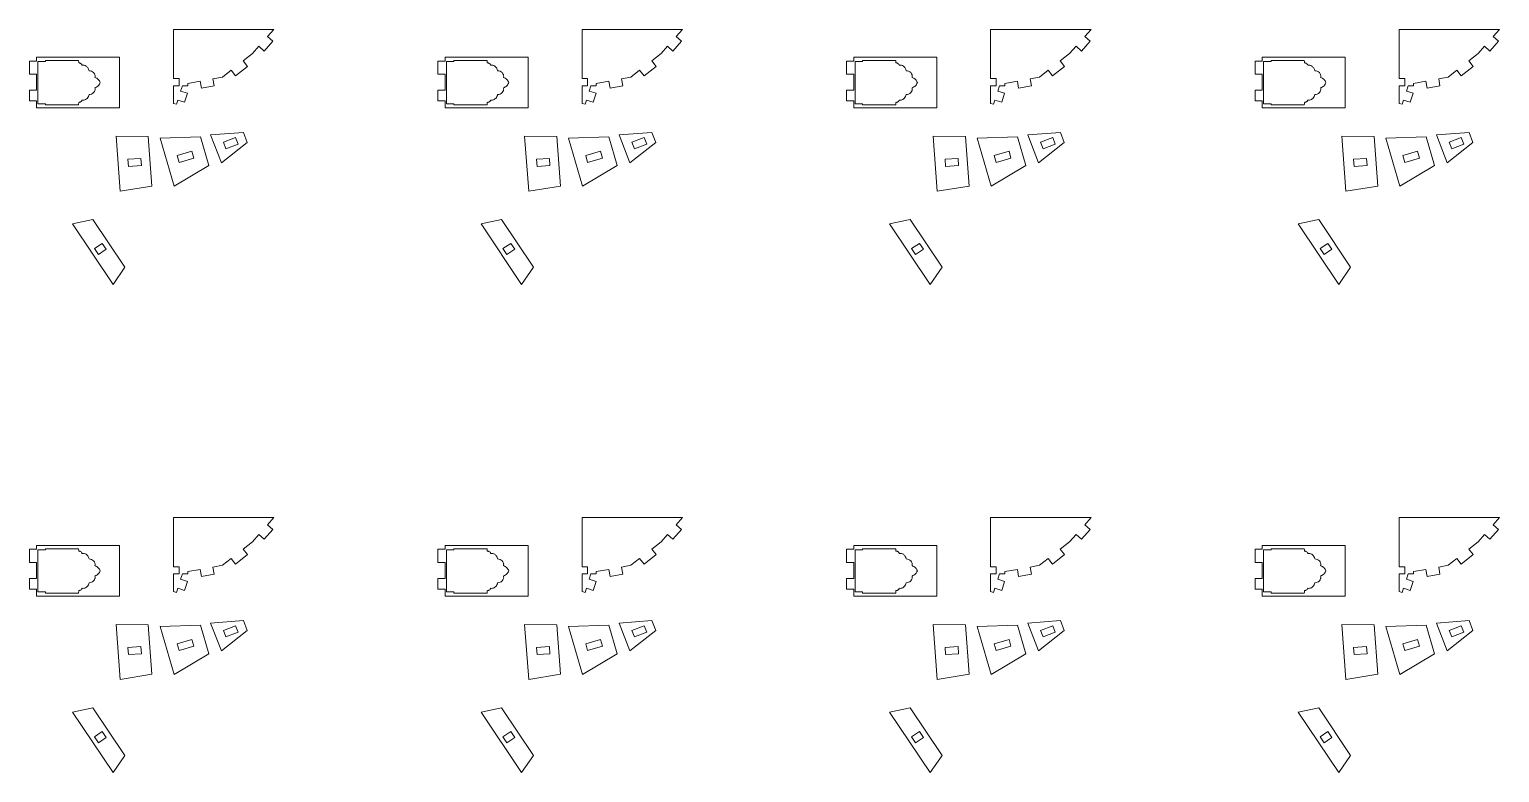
# Model space of a CAD drawing. Header units: millimetres. Extents: x -566 to 8079, y -1523 to 3979.
# Drawn here: x 3785 to 4405, y 2756 to 3069 of the extents above; entities that cross this region are included whole.
import ezdxf
from ezdxf.lldxf.tags import DXFTag

# ---------------------------------------------------------------- set-up
doc = ezdxf.new("R2010")
doc.units = ezdxf.units.MM
tags = doc.linetypes.add('CENTER', pattern=[10.16, 6.35, -1.27, 1.27, -1.27]).pattern_tags.tags
tags[10:11] = [DXFTag(74, 4), DXFTag(75, 0), DXFTag(340, '0'), DXFTag(46, 1.0), DXFTag(50, 0.0), DXFTag(44, 0.0), DXFTag(45, 0.0)]
tags[8:9] = [DXFTag(74, 4), DXFTag(75, 0), DXFTag(340, '0'), DXFTag(46, 1.0), DXFTag(50, 0.0), DXFTag(44, 0.0), DXFTag(45, 0.0)]
tags[6:7] = [DXFTag(74, 4), DXFTag(75, 0), DXFTag(340, '0'), DXFTag(46, 1.0), DXFTag(50, 0.0), DXFTag(44, 0.0), DXFTag(45, 0.0)]
tags[4:5] = [DXFTag(74, 4), DXFTag(75, 0), DXFTag(340, '0'), DXFTag(46, 1.0), DXFTag(50, 0.0), DXFTag(44, 0.0), DXFTag(45, 0.0)]

# ---------------------------------------------------------------- blocks, each defined once
blk = doc.blocks.new('DWG6')
at = {"color": 7, "linetype": 'Continuous', "lineweight": 15}
for p, q in [((1120.44, -0.97), (1120.44, 19.76)), ((1120.44, 19.76), (1162.78, 19.76)), ((1162.78, 19.76), (1160.12, 16.77)), ((1292.75, -0.97), (1292.75, 19.76)), ((1292.75, 19.76), (1335.09, 19.76)), ((1335.09, 19.76), (1332.42, 16.77)), ((1465.06, -0.97), (1465.06, 19.76)), ((1465.06, 19.76), (1507.39, 19.76)), ((1507.39, 19.76), (1504.73, 16.77)), ((1637.36, -0.97), (1637.36, 19.76)), ((1637.36, 19.76), (1679.7, 19.76)), ((1679.7, 19.76), (1677.03, 16.77)), ((1156.46, 12.67), (1153.77, 9.64)), ((1158.7, 10.67), (1156.46, 12.67)), ((1162.36, 14.77), (1158.7, 10.67)), ((1160.12, 16.77), (1162.36, 14.77)), ((1328.77, 12.67), (1326.07, 9.64)), ((1331.01, 10.67), (1328.77, 12.67)), ((1334.66, 14.77), (1331.01, 10.67)), ((1332.42, 16.77), (1334.66, 14.77)), ((1501.07, 12.67), (1498.38, 9.64)), ((1503.31, 10.67), (1501.07, 12.67)), ((1506.97, 14.77), (1503.31, 10.67)), ((1504.73, 16.77), (1506.97, 14.77)), ((1673.38, 12.67), (1670.69, 9.64)), ((1675.62, 10.67), (1673.38, 12.67)), ((1679.27, 14.77), (1675.62, 10.67)), ((1677.03, 16.77), (1679.27, 14.77)), ((1059.68, 0.88), (1059.68, 6.46)), ((1059.68, 6.46), (1062.68, 6.46)), ((1097.68, 8.09), (1062.68, 8.09)), ((1062.68, 8.09), (1062.68, 6.46)), ((1066.42, 6.21), (1063.27, 6.21)), ((1063.27, 6.21), (1063.27, -11.52)), ((1080.41, 6.68), (1066.42, 6.68)), ((1066.42, 6.68), (1066.42, 6.21)), ((1097.68, -13.32), (1097.68, 8.09)), ((1153.77, 9.64), (1149.81, 6.54)), ((1149.81, 6.54), (1151.66, 4.18)), ((1231.99, 0.88), (1231.99, 6.46)), ((1231.99, 6.46), (1234.99, 6.46)), ((1269.99, 8.09), (1234.99, 8.09)), ((1234.99, 8.09), (1234.99, 6.46)), ((1238.73, 6.21), (1235.58, 6.21)), ((1235.58, 6.21), (1235.58, -11.52)), ((1252.72, 6.68), (1238.73, 6.68)), ((1238.73, 6.68), (1238.73, 6.21)), ((1269.99, -13.32), (1269.99, 8.09)), ((1326.07, 9.64), (1322.12, 6.54)), ((1322.12, 6.54), (1323.97, 4.18)), ((1404.29, 0.88), (1404.29, 6.46)), ((1404.29, 6.46), (1407.29, 6.46)), ((1442.3, 8.09), (1407.29, 8.09)), ((1407.29, 8.09), (1407.29, 6.46)), ((1411.04, 6.21), (1407.88, 6.21)), ((1407.88, 6.21), (1407.88, -11.52)), ((1425.03, 6.68), (1411.04, 6.68)), ((1411.04, 6.68), (1411.04, 6.21)), ((1442.3, -13.32), (1442.3, 8.09)), ((1498.38, 9.64), (1494.42, 6.54)), ((1494.42, 6.54), (1496.27, 4.18)), ((1576.6, 0.88), (1576.6, 6.46)), ((1576.6, 6.46), (1579.6, 6.46)), ((1614.6, 8.09), (1579.6, 8.09)), ((1579.6, 8.09), (1579.6, 6.46)), ((1583.34, 6.21), (1580.19, 6.21)), ((1580.19, 6.21), (1580.19, -11.52)), ((1597.33, 6.68), (1583.34, 6.68)), ((1583.34, 6.68), (1583.34, 6.21)), ((1614.6, -13.32), (1614.6, 8.09)), ((1670.69, 9.64), (1666.73, 6.54)), ((1666.73, 6.54), (1668.58, 4.18)), ((1059.68, 0.88), (1062.68, 0.88)), ((1062.68, 0.88), (1062.68, -5.88)), ((1144.71, 2.54), (1141.06, -0.32)), ((1146.56, 0.18), (1144.71, 2.54)), ((1151.66, 4.18), (1146.56, 0.18)), ((1231.99, 0.88), (1234.99, 0.88)), ((1234.99, 0.88), (1234.99, -5.88)), ((1317.02, 2.54), (1313.36, -0.32)), ((1318.87, 0.18), (1317.02, 2.54)), ((1323.97, 4.18), (1318.87, 0.18)), ((1404.29, 0.88), (1407.29, 0.88)), ((1407.29, 0.88), (1407.29, -5.88)), ((1489.33, 2.54), (1485.67, -0.32)), ((1491.18, 0.18), (1489.33, 2.54)), ((1496.27, 4.18), (1491.18, 0.18)), ((1576.6, 0.88), (1579.6, 0.88)), ((1579.6, 0.88), (1579.6, -5.88)), ((1661.63, 2.54), (1657.98, -0.32)), ((1663.48, 0.18), (1661.63, 2.54)), ((1668.58, 4.18), (1663.48, 0.18)), ((1059.68, -10.39), (1059.68, -5.88)), ((1059.68, -5.88), (1062.68, -5.88)), ((1122.77, -0.97), (1120.44, -0.97)), ((1120.44, -11.4), (1120.44, -3.97)), ((1120.44, -3.97), (1122.77, -3.97)), ((1122.77, -3.97), (1122.77, -0.97)), ((1124.17, -3.97), (1123.46, -6.22)), ((1126.43, -3.97), (1124.17, -3.97)), ((1131.71, -2.03), (1126.43, -2.98)), ((1126.43, -2.98), (1126.43, -3.97)), ((1132.24, -4.98), (1131.71, -2.03)), ((1137.63, -4), (1132.24, -4.98)), ((1141.06, -0.32), (1137.1, -1.05)), ((1137.1, -1.05), (1137.63, -4)), ((1231.99, -10.39), (1231.99, -5.88)), ((1231.99, -5.88), (1234.99, -5.88)), ((1295.08, -0.97), (1292.75, -0.97)), ((1292.75, -11.4), (1292.75, -3.97)), ((1292.75, -3.97), (1295.08, -3.97)), ((1295.08, -3.97), (1295.08, -0.97)), ((1296.47, -3.97), (1295.77, -6.22)), ((1298.74, -3.97), (1296.47, -3.97)), ((1304.01, -2.03), (1298.74, -2.98)), ((1298.74, -2.98), (1298.74, -3.97)), ((1304.55, -4.98), (1304.01, -2.03)), ((1309.94, -4), (1304.55, -4.98)), ((1313.36, -0.32), (1309.4, -1.05)), ((1309.4, -1.05), (1309.94, -4)), ((1404.29, -10.39), (1404.29, -5.88)), ((1404.29, -5.88), (1407.29, -5.88)), ((1467.38, -0.97), (1465.06, -0.97)), ((1465.06, -11.4), (1465.06, -3.97)), ((1465.06, -3.97), (1467.38, -3.97)), ((1467.38, -3.97), (1467.38, -0.97)), ((1468.78, -3.97), (1468.07, -6.22)), ((1471.05, -3.97), (1468.78, -3.97)), ((1476.32, -2.03), (1471.05, -2.98)), ((1471.05, -2.98), (1471.05, -3.97)), ((1476.86, -4.98), (1476.32, -2.03)), ((1482.25, -4), (1476.86, -4.98)), ((1485.67, -0.32), (1481.71, -1.05)), ((1481.71, -1.05), (1482.25, -4)), ((1576.6, -10.39), (1576.6, -5.88)), ((1576.6, -5.88), (1579.6, -5.88)), ((1639.69, -0.97), (1637.36, -0.97)), ((1637.36, -11.4), (1637.36, -3.97)), ((1637.36, -3.97), (1639.69, -3.97)), ((1639.69, -3.97), (1639.69, -0.97)), ((1641.09, -3.97), (1640.38, -6.22)), ((1643.35, -3.97), (1641.09, -3.97)), ((1648.62, -2.03), (1643.35, -2.98)), ((1643.35, -2.98), (1643.35, -3.97)), ((1649.16, -4.98), (1648.62, -2.03)), ((1654.55, -4), (1649.16, -4.98)), ((1657.98, -0.32), (1654.02, -1.05)), ((1654.02, -1.05), (1654.55, -4)), ((1059.68, -10.39), (1062.68, -10.39)), ((1062.68, -10.39), (1062.68, -13.32)), ((1063.27, -11.52), (1066.42, -11.52)), ((1066.42, -11.52), (1066.42, -11.98)), ((1066.42, -11.98), (1080.41, -11.98)), ((1121.71, -11.8), (1120.44, -11.4)), ((1122.27, -10.02), (1121.71, -11.8)), ((1125.13, -10.91), (1122.27, -10.02)), ((1126.32, -7.12), (1123.46, -6.22)), ((1126.32, -7.12), (1125.13, -10.91)), ((1231.99, -10.39), (1234.99, -10.39)), ((1234.99, -10.39), (1234.99, -13.32)), ((1235.58, -11.52), (1238.73, -11.52)), ((1238.73, -11.52), (1238.73, -11.98)), ((1238.73, -11.98), (1252.72, -11.98)), ((1294.02, -11.8), (1292.75, -11.4)), ((1294.58, -10.02), (1294.02, -11.8)), ((1297.44, -10.91), (1294.58, -10.02)), ((1298.63, -7.12), (1295.77, -6.22)), ((1298.63, -7.12), (1297.44, -10.91)), ((1404.29, -10.39), (1407.29, -10.39)), ((1407.29, -10.39), (1407.29, -13.32)), ((1407.88, -11.52), (1411.04, -11.52)), ((1411.04, -11.52), (1411.04, -11.98)), ((1411.04, -11.98), (1425.03, -11.98)), ((1466.33, -11.8), (1465.06, -11.4)), ((1466.88, -10.02), (1466.33, -11.8)), ((1469.75, -10.91), (1466.88, -10.02)), ((1470.94, -7.12), (1468.07, -6.22)), ((1470.94, -7.12), (1469.75, -10.91)), ((1576.6, -10.39), (1579.6, -10.39)), ((1579.6, -10.39), (1579.6, -13.32)), ((1580.19, -11.52), (1583.34, -11.52)), ((1583.34, -11.52), (1583.34, -11.98)), ((1583.34, -11.98), (1597.33, -11.98)), ((1638.63, -11.8), (1637.36, -11.4)), ((1639.19, -10.02), (1638.63, -11.8)), ((1642.05, -10.91), (1639.19, -10.02)), ((1643.24, -7.12), (1640.38, -6.22)), ((1643.24, -7.12), (1642.05, -10.91)), ((1062.68, -13.32), (1097.68, -13.32)), ((1234.99, -13.32), (1269.99, -13.32)), ((1407.29, -13.32), (1442.3, -13.32)), ((1579.6, -13.32), (1614.6, -13.32)), ((1136.11, -24.66), (1149.9, -23.63)), ((1140.62, -36.39), (1136.11, -24.66)), ((1149.9, -23.63), (1151.52, -27.83)), ((1308.41, -24.66), (1322.21, -23.63)), ((1312.93, -36.39), (1308.41, -24.66)), ((1322.21, -23.63), (1323.83, -27.83)), ((1480.72, -24.66), (1494.51, -23.63)), ((1485.23, -36.39), (1480.72, -24.66)), ((1494.51, -23.63), (1496.13, -27.83)), ((1653.03, -24.66), (1666.82, -23.63)), ((1657.54, -36.39), (1653.03, -24.66)), ((1666.82, -23.63), (1668.44, -27.83)), ((1096.2, -25.21), (1109.81, -25.36)), ((1097.94, -48.42), (1096.2, -25.21)), ((1109.81, -25.36), (1111.37, -46.25)), ((1114.77, -26.03), (1131.77, -25.53)), ((1120.69, -46.32), (1114.77, -26.03)), ((1131.77, -25.53), (1135.29, -37.6)), ((1151.52, -27.83), (1140.62, -36.39)), ((1141.49, -27.73), (1146.62, -25.75)), ((1142.57, -30.53), (1141.49, -27.73)), ((1147.69, -28.55), (1142.57, -30.53)), ((1146.62, -25.75), (1147.69, -28.55)), ((1268.51, -25.21), (1282.11, -25.36)), ((1270.25, -48.42), (1268.51, -25.21)), ((1282.11, -25.36), (1283.68, -46.25)), ((1287.08, -26.03), (1304.07, -25.53)), ((1293, -46.32), (1287.08, -26.03)), ((1304.07, -25.53), (1307.6, -37.6)), ((1323.83, -27.83), (1312.93, -36.39)), ((1313.8, -27.73), (1318.92, -25.75)), ((1314.87, -30.53), (1313.8, -27.73)), ((1320, -28.55), (1314.87, -30.53)), ((1318.92, -25.75), (1320, -28.55)), ((1440.81, -25.21), (1454.42, -25.36)), ((1442.55, -48.42), (1440.81, -25.21)), ((1454.42, -25.36), (1455.98, -46.25)), ((1459.38, -26.03), (1476.38, -25.53)), ((1465.31, -46.32), (1459.38, -26.03)), ((1476.38, -25.53), (1479.9, -37.6)), ((1496.13, -27.83), (1485.23, -36.39)), ((1486.1, -27.73), (1491.23, -25.75)), ((1487.18, -30.53), (1486.1, -27.73)), ((1492.31, -28.55), (1487.18, -30.53)), ((1491.23, -25.75), (1492.31, -28.55)), ((1613.12, -25.21), (1626.73, -25.36)), ((1614.86, -48.42), (1613.12, -25.21)), ((1626.73, -25.36), (1628.29, -46.25)), ((1631.69, -26.03), (1648.69, -25.53)), ((1637.61, -46.32), (1631.69, -26.03)), ((1648.69, -25.53), (1652.21, -37.6)), ((1668.44, -27.83), (1657.54, -36.39)), ((1658.41, -27.73), (1663.54, -25.75)), ((1659.49, -30.53), (1658.41, -27.73)), ((1664.61, -28.55), (1659.49, -30.53)), ((1663.54, -25.75), (1664.61, -28.55)), ((1101.22, -34.97), (1106.69, -34.56)), ((1101.45, -37.96), (1101.22, -34.97)), ((1106.69, -34.56), (1106.91, -37.55)), ((1121.97, -33.39), (1128.18, -31.57)), ((1122.81, -36.27), (1121.97, -33.39)), ((1129.03, -34.45), (1122.81, -36.27)), ((1128.18, -31.57), (1129.03, -34.45)), ((1273.53, -34.97), (1278.99, -34.56)), ((1273.75, -37.96), (1273.53, -34.97)), ((1278.99, -34.56), (1279.22, -37.55)), ((1294.27, -33.39), (1300.49, -31.57)), ((1295.11, -36.27), (1294.27, -33.39)), ((1301.33, -34.45), (1295.11, -36.27)), ((1300.49, -31.57), (1301.33, -34.45)), ((1445.84, -34.97), (1451.3, -34.56)), ((1446.06, -37.96), (1445.84, -34.97)), ((1451.3, -34.56), (1451.52, -37.55)), ((1466.58, -33.39), (1472.8, -31.57)), ((1467.42, -36.27), (1466.58, -33.39)), ((1473.64, -34.45), (1467.42, -36.27)), ((1472.8, -31.57), (1473.64, -34.45)), ((1618.14, -34.97), (1623.61, -34.56)), ((1618.37, -37.96), (1618.14, -34.97)), ((1623.61, -34.56), (1623.83, -37.55)), ((1638.89, -33.39), (1645.1, -31.57)), ((1639.73, -36.27), (1638.89, -33.39)), ((1645.94, -34.45), (1639.73, -36.27)), ((1645.1, -31.57), (1645.94, -34.45)), ((1106.91, -37.55), (1101.45, -37.96)), ((1135.29, -37.6), (1120.69, -46.32)), ((1279.22, -37.55), (1273.75, -37.96)), ((1307.6, -37.6), (1293, -46.32)), ((1451.52, -37.55), (1446.06, -37.96)), ((1479.9, -37.6), (1465.31, -46.32)), ((1623.83, -37.55), (1618.37, -37.96)), ((1652.21, -37.6), (1637.61, -46.32)), ((1111.37, -46.25), (1097.94, -48.42)), ((1283.68, -46.25), (1270.25, -48.42)), ((1455.98, -46.25), (1442.55, -48.42)), ((1628.29, -46.25), (1614.86, -48.42)), ((1086.48, -60.32), (1077.86, -62.19)), ((1099.95, -80.4), (1086.48, -60.32)), ((1258.78, -60.32), (1250.16, -62.19)), ((1272.25, -80.4), (1258.78, -60.32)), ((1431.09, -60.32), (1422.47, -62.19)), ((1444.56, -80.4), (1431.09, -60.32)), ((1603.4, -60.32), (1594.77, -62.19)), ((1616.87, -80.4), (1603.4, -60.32)), ((1077.86, -62.19), (1094.94, -87.66)), ((1250.16, -62.19), (1267.25, -87.66)), ((1422.47, -62.19), (1439.55, -87.66)), ((1594.77, -62.19), (1611.86, -87.66)), ((1090.4, -70.4), (1087.09, -72.62)), ((1087.09, -72.62), (1088.76, -75.11)), ((1088.76, -75.11), (1092.07, -72.89)), ((1092.07, -72.89), (1090.4, -70.4)), ((1262.7, -70.4), (1259.4, -72.62)), ((1259.4, -72.62), (1261.07, -75.11)), ((1261.07, -75.11), (1264.37, -72.89)), ((1264.37, -72.89), (1262.7, -70.4)), ((1435.01, -70.4), (1431.71, -72.62)), ((1431.71, -72.62), (1433.38, -75.11)), ((1433.38, -75.11), (1436.68, -72.89)), ((1436.68, -72.89), (1435.01, -70.4)), ((1607.32, -70.4), (1604.01, -72.62)), ((1604.01, -72.62), (1605.68, -75.11)), ((1605.68, -75.11), (1608.99, -72.89)), ((1608.99, -72.89), (1607.32, -70.4)), ((1094.94, -87.66), (1099.95, -80.4)), ((1267.25, -87.66), (1272.25, -80.4)), ((1439.55, -87.66), (1444.56, -80.4)), ((1611.86, -87.66), (1616.87, -80.4)), ((1120.44, -206.71), (1120.44, -185.98)), ((1120.44, -185.98), (1162.78, -185.98)), ((1162.78, -185.98), (1160.12, -188.98)), ((1292.75, -206.71), (1292.75, -185.98)), ((1292.75, -185.98), (1335.09, -185.98)), ((1335.09, -185.98), (1332.42, -188.98)), ((1465.06, -206.71), (1465.06, -185.98)), ((1465.06, -185.98), (1507.39, -185.98)), ((1507.39, -185.98), (1504.73, -188.98)), ((1637.36, -206.71), (1637.36, -185.98)), ((1637.36, -185.98), (1679.7, -185.98)), ((1679.7, -185.98), (1677.03, -188.98)), ((1162.36, -190.97), (1158.7, -195.07)), ((1160.12, -188.98), (1162.36, -190.97)), ((1334.66, -190.97), (1331.01, -195.07)), ((1332.42, -188.98), (1334.66, -190.97)), ((1506.97, -190.97), (1503.31, -195.07)), ((1504.73, -188.98), (1506.97, -190.97)), ((1679.27, -190.97), (1675.62, -195.07)), ((1677.03, -188.98), (1679.27, -190.97)), ((1097.68, -197.66), (1062.68, -197.66)), ((1062.68, -197.66), (1062.68, -199.29)), ((1097.68, -219.07), (1097.68, -197.66)), ((1153.77, -196.11), (1149.81, -199.21)), ((1156.46, -193.08), (1153.77, -196.11)), ((1158.7, -195.07), (1156.46, -193.08)), ((1269.99, -197.66), (1234.99, -197.66)), ((1234.99, -197.66), (1234.99, -199.29)), ((1269.99, -219.07), (1269.99, -197.66)), ((1326.07, -196.11), (1322.12, -199.21)), ((1328.77, -193.08), (1326.07, -196.11)), ((1331.01, -195.07), (1328.77, -193.08)), ((1442.3, -197.66), (1407.29, -197.66)), ((1407.29, -197.66), (1407.29, -199.29)), ((1442.3, -219.07), (1442.3, -197.66)), ((1498.38, -196.11), (1494.42, -199.21)), ((1501.07, -193.08), (1498.38, -196.11)), ((1503.31, -195.07), (1501.07, -193.08)), ((1614.6, -197.66), (1579.6, -197.66)), ((1579.6, -197.66), (1579.6, -199.29)), ((1614.6, -219.07), (1614.6, -197.66)), ((1670.69, -196.11), (1666.73, -199.21)), ((1673.38, -193.08), (1670.69, -196.11)), ((1675.62, -195.07), (1673.38, -193.08)), ((1059.68, -204.86), (1059.68, -199.29)), ((1059.68, -199.29), (1062.68, -199.29)), ((1066.42, -199.53), (1063.27, -199.53)), ((1063.27, -199.53), (1063.27, -217.26)), ((1080.41, -199.06), (1066.42, -199.06)), ((1066.42, -199.06), (1066.42, -199.53)), ((1144.71, -203.2), (1141.06, -206.07)), ((1146.56, -205.56), (1144.71, -203.2)), ((1151.66, -201.57), (1146.56, -205.56)), ((1149.81, -199.21), (1151.66, -201.57)), ((1231.99, -204.86), (1231.99, -199.29)), ((1231.99, -199.29), (1234.99, -199.29)), ((1238.73, -199.53), (1235.58, -199.53)), ((1235.58, -199.53), (1235.58, -217.26)), ((1252.72, -199.06), (1238.73, -199.06)), ((1238.73, -199.06), (1238.73, -199.53)), ((1317.02, -203.2), (1313.36, -206.07)), ((1318.87, -205.56), (1317.02, -203.2)), ((1323.97, -201.57), (1318.87, -205.56)), ((1322.12, -199.21), (1323.97, -201.57)), ((1404.29, -204.86), (1404.29, -199.29)), ((1404.29, -199.29), (1407.29, -199.29)), ((1411.04, -199.53), (1407.88, -199.53)), ((1407.88, -199.53), (1407.88, -217.26)), ((1425.03, -199.06), (1411.04, -199.06)), ((1411.04, -199.06), (1411.04, -199.53)), ((1489.33, -203.2), (1485.67, -206.07)), ((1491.18, -205.56), (1489.33, -203.2)), ((1496.27, -201.57), (1491.18, -205.56)), ((1494.42, -199.21), (1496.27, -201.57)), ((1576.6, -204.86), (1576.6, -199.29)), ((1576.6, -199.29), (1579.6, -199.29)), ((1583.34, -199.53), (1580.19, -199.53)), ((1580.19, -199.53), (1580.19, -217.26)), ((1597.33, -199.06), (1583.34, -199.06)), ((1583.34, -199.06), (1583.34, -199.53)), ((1661.63, -203.2), (1657.98, -206.07)), ((1663.48, -205.56), (1661.63, -203.2)), ((1668.58, -201.57), (1663.48, -205.56)), ((1666.73, -199.21), (1668.58, -201.57)), ((1059.68, -204.86), (1062.68, -204.86)), ((1062.68, -204.86), (1062.68, -211.63)), ((1122.77, -206.71), (1120.44, -206.71)), ((1120.44, -217.14), (1120.44, -209.71)), ((1120.44, -209.71), (1122.77, -209.71)), ((1122.77, -209.71), (1122.77, -206.71)), ((1124.17, -209.71), (1123.46, -211.97)), ((1126.43, -209.71), (1124.17, -209.71)), ((1131.71, -207.77), (1126.43, -208.73)), ((1126.43, -208.73), (1126.43, -209.71)), ((1132.24, -210.72), (1131.71, -207.77)), ((1137.63, -209.74), (1132.24, -210.72)), ((1141.06, -206.07), (1137.1, -206.79)), ((1137.1, -206.79), (1137.63, -209.74)), ((1231.99, -204.86), (1234.99, -204.86)), ((1234.99, -204.86), (1234.99, -211.63)), ((1295.08, -206.71), (1292.75, -206.71)), ((1292.75, -217.14), (1292.75, -209.71)), ((1292.75, -209.71), (1295.08, -209.71)), ((1295.08, -209.71), (1295.08, -206.71)), ((1296.47, -209.71), (1295.77, -211.97)), ((1298.74, -209.71), (1296.47, -209.71)), ((1304.01, -207.77), (1298.74, -208.73)), ((1298.74, -208.73), (1298.74, -209.71)), ((1304.55, -210.72), (1304.01, -207.77)), ((1309.94, -209.74), (1304.55, -210.72)), ((1313.36, -206.07), (1309.4, -206.79)), ((1309.4, -206.79), (1309.94, -209.74)), ((1404.29, -204.86), (1407.29, -204.86)), ((1407.29, -204.86), (1407.29, -211.63)), ((1467.38, -206.71), (1465.06, -206.71)), ((1465.06, -217.14), (1465.06, -209.71)), ((1465.06, -209.71), (1467.38, -209.71)), ((1467.38, -209.71), (1467.38, -206.71)), ((1468.78, -209.71), (1468.07, -211.97)), ((1471.05, -209.71), (1468.78, -209.71)), ((1476.32, -207.77), (1471.05, -208.73)), ((1471.05, -208.73), (1471.05, -209.71)), ((1476.86, -210.72), (1476.32, -207.77)), ((1482.25, -209.74), (1476.86, -210.72)), ((1485.67, -206.07), (1481.71, -206.79)), ((1481.71, -206.79), (1482.25, -209.74)), ((1576.6, -204.86), (1579.6, -204.86)), ((1579.6, -204.86), (1579.6, -211.63)), ((1639.69, -206.71), (1637.36, -206.71)), ((1637.36, -217.14), (1637.36, -209.71)), ((1637.36, -209.71), (1639.69, -209.71)), ((1639.69, -209.71), (1639.69, -206.71)), ((1641.09, -209.71), (1640.38, -211.97)), ((1643.35, -209.71), (1641.09, -209.71)), ((1648.62, -207.77), (1643.35, -208.73)), ((1643.35, -208.73), (1643.35, -209.71)), ((1649.16, -210.72), (1648.62, -207.77)), ((1654.55, -209.74), (1649.16, -210.72)), ((1657.98, -206.07), (1654.02, -206.79)), ((1654.02, -206.79), (1654.55, -209.74)), ((1059.68, -216.14), (1059.68, -211.63)), ((1059.68, -211.63), (1062.68, -211.63)), ((1059.68, -216.14), (1062.68, -216.14)), ((1062.68, -216.14), (1062.68, -219.07)), ((1122.27, -215.76), (1121.71, -217.54)), ((1125.13, -216.66), (1122.27, -215.76)), ((1126.32, -212.86), (1123.46, -211.97)), ((1126.32, -212.86), (1125.13, -216.66)), ((1231.99, -216.14), (1231.99, -211.63)), ((1231.99, -211.63), (1234.99, -211.63)), ((1231.99, -216.14), (1234.99, -216.14)), ((1234.99, -216.14), (1234.99, -219.07)), ((1294.58, -215.76), (1294.02, -217.54)), ((1297.44, -216.66), (1294.58, -215.76)), ((1298.63, -212.86), (1295.77, -211.97)), ((1298.63, -212.86), (1297.44, -216.66)), ((1404.29, -216.14), (1404.29, -211.63)), ((1404.29, -211.63), (1407.29, -211.63)), ((1404.29, -216.14), (1407.29, -216.14)), ((1407.29, -216.14), (1407.29, -219.07)), ((1466.88, -215.76), (1466.33, -217.54)), ((1469.75, -216.66), (1466.88, -215.76)), ((1470.94, -212.86), (1468.07, -211.97)), ((1470.94, -212.86), (1469.75, -216.66)), ((1576.6, -216.14), (1576.6, -211.63)), ((1576.6, -211.63), (1579.6, -211.63)), ((1576.6, -216.14), (1579.6, -216.14)), ((1579.6, -216.14), (1579.6, -219.07)), ((1639.19, -215.76), (1638.63, -217.54)), ((1642.05, -216.66), (1639.19, -215.76)), ((1643.24, -212.86), (1640.38, -211.97)), ((1643.24, -212.86), (1642.05, -216.66)), ((1062.68, -219.07), (1097.68, -219.07)), ((1063.27, -217.26), (1066.42, -217.26)), ((1066.42, -217.26), (1066.42, -217.73)), ((1066.42, -217.73), (1080.41, -217.73)), ((1121.71, -217.54), (1120.44, -217.14)), ((1234.99, -219.07), (1269.99, -219.07)), ((1235.58, -217.26), (1238.73, -217.26)), ((1238.73, -217.26), (1238.73, -217.73)), ((1238.73, -217.73), (1252.72, -217.73)), ((1294.02, -217.54), (1292.75, -217.14)), ((1407.29, -219.07), (1442.3, -219.07)), ((1407.88, -217.26), (1411.04, -217.26)), ((1411.04, -217.26), (1411.04, -217.73)), ((1411.04, -217.73), (1425.03, -217.73)), ((1466.33, -217.54), (1465.06, -217.14)), ((1579.6, -219.07), (1614.6, -219.07)), ((1580.19, -217.26), (1583.34, -217.26)), ((1583.34, -217.26), (1583.34, -217.73)), ((1583.34, -217.73), (1597.33, -217.73)), ((1638.63, -217.54), (1637.36, -217.14)), ((1136.11, -230.41), (1149.9, -229.38)), ((1149.9, -229.38), (1151.52, -233.58)), ((1308.41, -230.41), (1322.21, -229.38)), ((1322.21, -229.38), (1323.83, -233.58)), ((1480.72, -230.41), (1494.51, -229.38)), ((1494.51, -229.38), (1496.13, -233.58)), ((1653.03, -230.41), (1666.82, -229.38)), ((1666.82, -229.38), (1668.44, -233.58)), ((1096.2, -230.96), (1109.81, -231.11)), ((1097.94, -254.17), (1096.2, -230.96)), ((1109.81, -231.11), (1111.37, -252)), ((1114.77, -231.78), (1131.77, -231.28)), ((1120.69, -252.07), (1114.77, -231.78)), ((1131.77, -231.28), (1135.29, -243.34)), ((1140.62, -242.14), (1136.11, -230.41)), ((1151.52, -233.58), (1140.62, -242.14)), ((1141.49, -233.47), (1146.62, -231.5)), ((1142.57, -236.27), (1141.49, -233.47)), ((1147.69, -234.3), (1142.57, -236.27)), ((1146.62, -231.5), (1147.69, -234.3)), ((1268.51, -230.96), (1282.11, -231.11)), ((1270.25, -254.17), (1268.51, -230.96)), ((1282.11, -231.11), (1283.68, -252)), ((1287.08, -231.78), (1304.07, -231.28)), ((1293, -252.07), (1287.08, -231.78)), ((1304.07, -231.28), (1307.6, -243.34)), ((1312.93, -242.14), (1308.41, -230.41)), ((1323.83, -233.58), (1312.93, -242.14)), ((1313.8, -233.47), (1318.92, -231.5)), ((1314.87, -236.27), (1313.8, -233.47)), ((1320, -234.3), (1314.87, -236.27)), ((1318.92, -231.5), (1320, -234.3)), ((1440.81, -230.96), (1454.42, -231.11)), ((1442.55, -254.17), (1440.81, -230.96)), ((1454.42, -231.11), (1455.98, -252)), ((1459.38, -231.78), (1476.38, -231.28)), ((1465.31, -252.07), (1459.38, -231.78)), ((1476.38, -231.28), (1479.9, -243.34)), ((1485.23, -242.14), (1480.72, -230.41)), ((1496.13, -233.58), (1485.23, -242.14)), ((1486.1, -233.47), (1491.23, -231.5)), ((1487.18, -236.27), (1486.1, -233.47)), ((1492.31, -234.3), (1487.18, -236.27)), ((1491.23, -231.5), (1492.31, -234.3)), ((1613.12, -230.96), (1626.73, -231.11)), ((1614.86, -254.17), (1613.12, -230.96)), ((1626.73, -231.11), (1628.29, -252)), ((1631.69, -231.78), (1648.69, -231.28)), ((1637.61, -252.07), (1631.69, -231.78)), ((1648.69, -231.28), (1652.21, -243.34)), ((1657.54, -242.14), (1653.03, -230.41)), ((1668.44, -233.58), (1657.54, -242.14)), ((1658.41, -233.47), (1663.54, -231.5)), ((1659.49, -236.27), (1658.41, -233.47)), ((1664.61, -234.3), (1659.49, -236.27)), ((1663.54, -231.5), (1664.61, -234.3)), ((1101.22, -240.72), (1106.69, -240.31)), ((1101.45, -243.71), (1101.22, -240.72)), ((1106.69, -240.31), (1106.91, -243.3)), ((1121.97, -239.13), (1128.18, -237.32)), ((1122.81, -242.01), (1121.97, -239.13)), ((1129.03, -240.2), (1122.81, -242.01)), ((1128.18, -237.32), (1129.03, -240.2)), ((1273.53, -240.72), (1278.99, -240.31)), ((1273.75, -243.71), (1273.53, -240.72)), ((1278.99, -240.31), (1279.22, -243.3)), ((1294.27, -239.13), (1300.49, -237.32)), ((1295.11, -242.01), (1294.27, -239.13)), ((1301.33, -240.2), (1295.11, -242.01)), ((1300.49, -237.32), (1301.33, -240.2)), ((1445.84, -240.72), (1451.3, -240.31)), ((1446.06, -243.71), (1445.84, -240.72)), ((1451.3, -240.31), (1451.52, -243.3)), ((1466.58, -239.13), (1472.8, -237.32)), ((1467.42, -242.01), (1466.58, -239.13)), ((1473.64, -240.2), (1467.42, -242.01)), ((1472.8, -237.32), (1473.64, -240.2)), ((1618.14, -240.72), (1623.61, -240.31)), ((1618.37, -243.71), (1618.14, -240.72)), ((1623.61, -240.31), (1623.83, -243.3)), ((1638.89, -239.13), (1645.1, -237.32)), ((1639.73, -242.01), (1638.89, -239.13)), ((1645.94, -240.2), (1639.73, -242.01)), ((1645.1, -237.32), (1645.94, -240.2)), ((1106.91, -243.3), (1101.45, -243.71)), ((1135.29, -243.34), (1120.69, -252.07)), ((1279.22, -243.3), (1273.75, -243.71)), ((1307.6, -243.34), (1293, -252.07)), ((1451.52, -243.3), (1446.06, -243.71)), ((1479.9, -243.34), (1465.31, -252.07)), ((1623.83, -243.3), (1618.37, -243.71)), ((1652.21, -243.34), (1637.61, -252.07)), ((1111.37, -252), (1097.94, -254.17)), ((1283.68, -252), (1270.25, -254.17)), ((1455.98, -252), (1442.55, -254.17)), ((1628.29, -252), (1614.86, -254.17)), ((1086.48, -266.06), (1077.86, -267.94)), ((1099.95, -286.14), (1086.48, -266.06)), ((1258.78, -266.06), (1250.16, -267.94)), ((1272.25, -286.14), (1258.78, -266.06)), ((1431.09, -266.06), (1422.47, -267.94)), ((1444.56, -286.14), (1431.09, -266.06)), ((1603.4, -266.06), (1594.77, -267.94)), ((1616.87, -286.14), (1603.4, -266.06)), ((1077.86, -267.94), (1094.94, -293.41)), ((1250.16, -267.94), (1267.25, -293.41)), ((1422.47, -267.94), (1439.55, -293.41)), ((1594.77, -267.94), (1611.86, -293.41)), ((1090.4, -276.15), (1087.09, -278.36)), ((1087.09, -278.36), (1088.76, -280.85)), ((1088.76, -280.85), (1092.07, -278.64)), ((1092.07, -278.64), (1090.4, -276.15)), ((1262.7, -276.15), (1259.4, -278.36)), ((1259.4, -278.36), (1261.07, -280.85)), ((1261.07, -280.85), (1264.37, -278.64)), ((1264.37, -278.64), (1262.7, -276.15)), ((1435.01, -276.15), (1431.71, -278.36)), ((1431.71, -278.36), (1433.38, -280.85)), ((1433.38, -280.85), (1436.68, -278.64)), ((1436.68, -278.64), (1435.01, -276.15)), ((1607.32, -276.15), (1604.01, -278.36)), ((1604.01, -278.36), (1605.68, -280.85)), ((1605.68, -280.85), (1608.99, -278.64)), ((1608.99, -278.64), (1607.32, -276.15)), ((1094.94, -293.41), (1099.95, -286.14)), ((1267.25, -293.41), (1272.25, -286.14)), ((1439.55, -293.41), (1444.56, -286.14)), ((1611.86, -293.41), (1616.87, -286.14))]:
    blk.add_line(p, q, dxfattribs=at)
for points, knots in [([(1081.86, 4.68), (1081.85, 4.76), (1081.83, 4.93), (1081.63, 5.22), (1081.33, 5.45), (1081.01, 5.6), (1080.79, 5.66), (1080.65, 5.66), (1080.57, 5.65), (1080.54, 5.66), (1080.51, 5.68), (1080.5, 5.71), (1080.46, 5.84), (1080.45, 6.17), (1080.43, 6.49), (1080.41, 6.68)], [0, 0, 0, 0, 0.086859, 0.177228, 0.365247, 0.47622, 0.554971, 0.604964, 0.621908, 0.635005, 0.643307, 0.65324, 0.666331, 0.791488, 1, 1, 1, 1]), ([(1254.17, 4.68), (1254.16, 4.76), (1254.14, 4.93), (1253.93, 5.22), (1253.64, 5.45), (1253.31, 5.6), (1253.09, 5.66), (1252.95, 5.66), (1252.88, 5.65), (1252.84, 5.66), (1252.82, 5.68), (1252.8, 5.71), (1252.76, 5.84), (1252.76, 6.17), (1252.74, 6.49), (1252.72, 6.68)], [0, 0, 0, 0, 0.086859, 0.177228, 0.365247, 0.47622, 0.554971, 0.604964, 0.621908, 0.635005, 0.643307, 0.65324, 0.666331, 0.791488, 1, 1, 1, 1]), ([(1426.48, 4.68), (1426.46, 4.76), (1426.44, 4.93), (1426.24, 5.22), (1425.94, 5.45), (1425.62, 5.6), (1425.4, 5.66), (1425.26, 5.66), (1425.18, 5.65), (1425.15, 5.66), (1425.12, 5.68), (1425.11, 5.71), (1425.07, 5.84), (1425.07, 6.17), (1425.04, 6.49), (1425.03, 6.68)], [0, 0, 0, 0, 0.086859, 0.177228, 0.365247, 0.47622, 0.554971, 0.604964, 0.621908, 0.635005, 0.643307, 0.65324, 0.666331, 0.791488, 1, 1, 1, 1]), ([(1598.78, 4.68), (1598.77, 4.76), (1598.75, 4.93), (1598.54, 5.22), (1598.25, 5.45), (1597.93, 5.6), (1597.71, 5.66), (1597.57, 5.66), (1597.49, 5.65), (1597.45, 5.66), (1597.43, 5.68), (1597.42, 5.71), (1597.38, 5.84), (1597.37, 6.17), (1597.35, 6.49), (1597.33, 6.68)], [0, 0, 0, 0, 0.086859, 0.177228, 0.365247, 0.47622, 0.554971, 0.604964, 0.621908, 0.635005, 0.643307, 0.65324, 0.666331, 0.791488, 1, 1, 1, 1]), ([(1084.82, 2.34), (1084.72, 2.72), (1084.52, 3.49), (1083.73, 4.3), (1082.8, 4.78), (1082.18, 4.71), (1081.86, 4.68)], [0, 0, 0, 0, 0.278065, 0.560909, 0.77859, 1, 1, 1, 1]), ([(1087.31, -0.44), (1087.35, -0.26), (1087.42, 0.1), (1087.3, 0.82), (1086.82, 1.6), (1085.91, 2.26), (1085.18, 2.31), (1084.82, 2.34)], [0, 0, 0, 0, 0.128485, 0.252149, 0.499759, 0.752072, 1, 1, 1, 1]), ([(1257.13, 2.34), (1257.03, 2.72), (1256.82, 3.49), (1256.04, 4.3), (1255.11, 4.78), (1254.48, 4.71), (1254.17, 4.68)], [0, 0, 0, 0, 0.278065, 0.560909, 0.77859, 1, 1, 1, 1]), ([(1259.61, -0.44), (1259.65, -0.26), (1259.73, 0.1), (1259.6, 0.82), (1259.12, 1.6), (1258.22, 2.26), (1257.49, 2.31), (1257.13, 2.34)], [0, 0, 0, 0, 0.128485, 0.252149, 0.499759, 0.752072, 1, 1, 1, 1]), ([(1429.43, 2.34), (1429.33, 2.72), (1429.13, 3.49), (1428.35, 4.3), (1427.41, 4.78), (1426.79, 4.71), (1426.48, 4.68)], [0, 0, 0, 0, 0.278065, 0.560909, 0.77859, 1, 1, 1, 1]), ([(1431.92, -0.44), (1431.96, -0.26), (1432.03, 0.1), (1431.91, 0.82), (1431.43, 1.6), (1430.52, 2.26), (1429.79, 2.31), (1429.43, 2.34)], [0, 0, 0, 0, 0.128485, 0.252149, 0.499759, 0.752072, 1, 1, 1, 1]), ([(1601.74, 2.34), (1601.64, 2.72), (1601.43, 3.49), (1600.65, 4.3), (1599.72, 4.78), (1599.1, 4.71), (1598.78, 4.68)], [0, 0, 0, 0, 0.278065, 0.560909, 0.77859, 1, 1, 1, 1]), ([(1604.23, -0.44), (1604.26, -0.26), (1604.34, 0.1), (1604.22, 0.82), (1603.73, 1.6), (1602.83, 2.26), (1602.1, 2.31), (1601.74, 2.34)], [0, 0, 0, 0, 0.128485, 0.252149, 0.499759, 0.752072, 1, 1, 1, 1]), ([(1084.82, -7.64), (1085.18, -7.61), (1085.91, -7.56), (1086.82, -6.9), (1087.3, -6.12), (1087.42, -5.4), (1087.35, -5.04), (1087.31, -4.86)], [0, 0, 0, 0, 0.247928, 0.500241, 0.747851, 0.871515, 1, 1, 1, 1]), ([(1089.56, -2.65), (1089.32, -2.17), (1088.83, -1.17), (1087.82, -0.69), (1087.31, -0.44)], [0, 0, 0, 0, 0.484021, 1, 1, 1, 1]), ([(1087.31, -4.86), (1087.82, -4.61), (1088.83, -4.13), (1089.32, -3.13), (1089.56, -2.65)], [0, 0, 0, 0, 0.51597, 1, 1, 1, 1]), ([(1257.13, -7.64), (1257.49, -7.61), (1258.22, -7.56), (1259.12, -6.9), (1259.6, -6.12), (1259.73, -5.4), (1259.65, -5.04), (1259.61, -4.86)], [0, 0, 0, 0, 0.247928, 0.500241, 0.747851, 0.871515, 1, 1, 1, 1]), ([(1261.86, -2.65), (1261.62, -2.17), (1261.13, -1.17), (1260.13, -0.69), (1259.61, -0.44)], [0, 0, 0, 0, 0.484021, 1, 1, 1, 1]), ([(1259.61, -4.86), (1260.13, -4.61), (1261.13, -4.13), (1261.62, -3.13), (1261.86, -2.65)], [0, 0, 0, 0, 0.51597, 1, 1, 1, 1]), ([(1429.43, -7.64), (1429.79, -7.61), (1430.52, -7.56), (1431.43, -6.9), (1431.91, -6.12), (1432.03, -5.4), (1431.96, -5.04), (1431.92, -4.86)], [0, 0, 0, 0, 0.247928, 0.500241, 0.747851, 0.871515, 1, 1, 1, 1]), ([(1434.17, -2.65), (1433.93, -2.17), (1433.44, -1.17), (1432.44, -0.69), (1431.92, -0.44)], [0, 0, 0, 0, 0.484021, 1, 1, 1, 1]), ([(1431.92, -4.86), (1432.44, -4.61), (1433.44, -4.13), (1433.93, -3.13), (1434.17, -2.65)], [0, 0, 0, 0, 0.51597, 1, 1, 1, 1]), ([(1601.74, -7.64), (1602.1, -7.61), (1602.83, -7.56), (1603.73, -6.9), (1604.22, -6.12), (1604.34, -5.4), (1604.26, -5.04), (1604.23, -4.86)], [0, 0, 0, 0, 0.247928, 0.500241, 0.747851, 0.871515, 1, 1, 1, 1]), ([(1606.48, -2.65), (1606.24, -2.17), (1605.75, -1.17), (1604.74, -0.69), (1604.23, -0.44)], [0, 0, 0, 0, 0.484021, 1, 1, 1, 1]), ([(1604.23, -4.86), (1604.74, -4.61), (1605.75, -4.13), (1606.24, -3.13), (1606.48, -2.65)], [0, 0, 0, 0, 0.51597, 1, 1, 1, 1]), ([(1080.41, -11.98), (1080.43, -11.75), (1080.45, -11.44), (1080.47, -11.11), (1080.5, -11.01), (1080.51, -10.98), (1080.54, -10.96), (1080.57, -10.96), (1080.65, -10.96), (1080.79, -10.96), (1081.01, -10.9), (1081.33, -10.75), (1081.63, -10.52), (1081.83, -10.23), (1081.85, -10.06), (1081.86, -9.98)], [0, 0, 0, 0, 0.246657, 0.333707, 0.346812, 0.356732, 0.365033, 0.37813, 0.395073, 0.445064, 0.52381, 0.634782, 0.822794, 0.913159, 1, 1, 1, 1]), ([(1081.86, -9.98), (1082.13, -10.01), (1082.65, -10.08), (1083.41, -9.79), (1084.07, -9.27), (1084.61, -8.55), (1084.75, -7.94), (1084.82, -7.64)], [0, 0, 0, 0, 0.18862, 0.372491, 0.55974, 0.782456, 1, 1, 1, 1]), ([(1252.72, -11.98), (1252.74, -11.75), (1252.76, -11.44), (1252.77, -11.11), (1252.8, -11.01), (1252.82, -10.98), (1252.84, -10.96), (1252.88, -10.96), (1252.95, -10.96), (1253.09, -10.96), (1253.31, -10.9), (1253.64, -10.75), (1253.93, -10.52), (1254.14, -10.23), (1254.16, -10.06), (1254.17, -9.98)], [0, 0, 0, 0, 0.246657, 0.333707, 0.346812, 0.356732, 0.365033, 0.37813, 0.395073, 0.445064, 0.52381, 0.634782, 0.822794, 0.913159, 1, 1, 1, 1]), ([(1254.17, -9.98), (1254.43, -10.01), (1254.96, -10.08), (1255.72, -9.79), (1256.38, -9.27), (1256.92, -8.55), (1257.06, -7.94), (1257.13, -7.64)], [0, 0, 0, 0, 0.18862, 0.372491, 0.55974, 0.782456, 1, 1, 1, 1]), ([(1425.03, -11.98), (1425.04, -11.75), (1425.07, -11.44), (1425.08, -11.11), (1425.11, -11.01), (1425.12, -10.98), (1425.15, -10.96), (1425.18, -10.96), (1425.26, -10.96), (1425.4, -10.96), (1425.62, -10.9), (1425.94, -10.75), (1426.24, -10.52), (1426.44, -10.23), (1426.46, -10.06), (1426.48, -9.98)], [0, 0, 0, 0, 0.246657, 0.333707, 0.346812, 0.356732, 0.365033, 0.37813, 0.395073, 0.445064, 0.52381, 0.634782, 0.822794, 0.913159, 1, 1, 1, 1]), ([(1426.48, -9.98), (1426.74, -10.01), (1427.27, -10.08), (1428.02, -9.79), (1428.68, -9.27), (1429.22, -8.55), (1429.36, -7.94), (1429.43, -7.64)], [0, 0, 0, 0, 0.18862, 0.372491, 0.55974, 0.782456, 1, 1, 1, 1]), ([(1597.33, -11.98), (1597.35, -11.75), (1597.37, -11.44), (1597.39, -11.11), (1597.42, -11.01), (1597.43, -10.98), (1597.45, -10.96), (1597.49, -10.96), (1597.57, -10.96), (1597.71, -10.96), (1597.93, -10.9), (1598.25, -10.75), (1598.54, -10.52), (1598.75, -10.23), (1598.77, -10.06), (1598.78, -9.98)], [0, 0, 0, 0, 0.246657, 0.333707, 0.346812, 0.356732, 0.365033, 0.37813, 0.395073, 0.445064, 0.52381, 0.634782, 0.822794, 0.913159, 1, 1, 1, 1]), ([(1598.78, -9.98), (1599.05, -10.01), (1599.57, -10.08), (1600.33, -9.79), (1600.99, -9.27), (1601.53, -8.55), (1601.67, -7.94), (1601.74, -7.64)], [0, 0, 0, 0, 0.18862, 0.372491, 0.55974, 0.782456, 1, 1, 1, 1]), ([(1081.86, -201.07), (1081.85, -200.98), (1081.83, -200.82), (1081.63, -200.53), (1081.33, -200.3), (1081.01, -200.14), (1080.79, -200.08), (1080.65, -200.09), (1080.57, -200.09), (1080.54, -200.08), (1080.51, -200.06), (1080.5, -200.04), (1080.46, -199.9), (1080.45, -199.57), (1080.43, -199.26), (1080.41, -199.06)], [0, 0, 0, 0, 0.086859, 0.177228, 0.365247, 0.47622, 0.554971, 0.604964, 0.621908, 0.635005, 0.643307, 0.65324, 0.666331, 0.791488, 1, 1, 1, 1]), ([(1084.82, -203.4), (1084.72, -203.02), (1084.52, -202.25), (1083.73, -201.44), (1082.8, -200.97), (1082.18, -201.03), (1081.86, -201.07)], [0, 0, 0, 0, 0.278065, 0.560909, 0.77859, 1, 1, 1, 1]), ([(1087.31, -206.19), (1087.35, -206), (1087.42, -205.65), (1087.3, -204.93), (1086.82, -204.15), (1085.91, -203.48), (1085.18, -203.43), (1084.82, -203.4)], [0, 0, 0, 0, 0.128485, 0.252149, 0.499759, 0.752072, 1, 1, 1, 1]), ([(1254.17, -201.07), (1254.16, -200.98), (1254.14, -200.82), (1253.93, -200.53), (1253.64, -200.3), (1253.31, -200.14), (1253.09, -200.08), (1252.95, -200.09), (1252.88, -200.09), (1252.84, -200.08), (1252.82, -200.06), (1252.8, -200.04), (1252.76, -199.9), (1252.76, -199.57), (1252.74, -199.26), (1252.72, -199.06)], [0, 0, 0, 0, 0.086859, 0.177228, 0.365247, 0.47622, 0.554971, 0.604964, 0.621908, 0.635005, 0.643307, 0.65324, 0.666331, 0.791488, 1, 1, 1, 1]), ([(1257.13, -203.4), (1257.03, -203.02), (1256.82, -202.25), (1256.04, -201.44), (1255.11, -200.97), (1254.48, -201.03), (1254.17, -201.07)], [0, 0, 0, 0, 0.278065, 0.560909, 0.77859, 1, 1, 1, 1]), ([(1259.61, -206.19), (1259.65, -206), (1259.73, -205.65), (1259.6, -204.93), (1259.12, -204.15), (1258.22, -203.48), (1257.49, -203.43), (1257.13, -203.4)], [0, 0, 0, 0, 0.128485, 0.252149, 0.499759, 0.752072, 1, 1, 1, 1]), ([(1426.48, -201.07), (1426.46, -200.98), (1426.44, -200.82), (1426.24, -200.53), (1425.94, -200.3), (1425.62, -200.14), (1425.4, -200.08), (1425.26, -200.09), (1425.18, -200.09), (1425.15, -200.08), (1425.12, -200.06), (1425.11, -200.04), (1425.07, -199.9), (1425.07, -199.57), (1425.04, -199.26), (1425.03, -199.06)], [0, 0, 0, 0, 0.086859, 0.177228, 0.365247, 0.47622, 0.554971, 0.604964, 0.621908, 0.635005, 0.643307, 0.65324, 0.666331, 0.791488, 1, 1, 1, 1]), ([(1429.43, -203.4), (1429.33, -203.02), (1429.13, -202.25), (1428.35, -201.44), (1427.41, -200.97), (1426.79, -201.03), (1426.48, -201.07)], [0, 0, 0, 0, 0.278065, 0.560909, 0.77859, 1, 1, 1, 1]), ([(1431.92, -206.19), (1431.96, -206), (1432.03, -205.65), (1431.91, -204.93), (1431.43, -204.15), (1430.52, -203.48), (1429.79, -203.43), (1429.43, -203.4)], [0, 0, 0, 0, 0.128485, 0.252149, 0.499759, 0.752072, 1, 1, 1, 1]), ([(1598.78, -201.07), (1598.77, -200.98), (1598.75, -200.82), (1598.54, -200.53), (1598.25, -200.3), (1597.93, -200.14), (1597.71, -200.08), (1597.57, -200.09), (1597.49, -200.09), (1597.45, -200.08), (1597.43, -200.06), (1597.42, -200.04), (1597.38, -199.9), (1597.37, -199.57), (1597.35, -199.26), (1597.33, -199.06)], [0, 0, 0, 0, 0.086859, 0.177228, 0.365247, 0.47622, 0.554971, 0.604964, 0.621908, 0.635005, 0.643307, 0.65324, 0.666331, 0.791488, 1, 1, 1, 1]), ([(1601.74, -203.4), (1601.64, -203.02), (1601.43, -202.25), (1600.65, -201.44), (1599.72, -200.97), (1599.1, -201.03), (1598.78, -201.07)], [0, 0, 0, 0, 0.278065, 0.560909, 0.77859, 1, 1, 1, 1]), ([(1604.23, -206.19), (1604.26, -206), (1604.34, -205.65), (1604.22, -204.93), (1603.73, -204.15), (1602.83, -203.48), (1602.1, -203.43), (1601.74, -203.4)], [0, 0, 0, 0, 0.128485, 0.252149, 0.499759, 0.752072, 1, 1, 1, 1]), ([(1084.82, -213.39), (1085.18, -213.36), (1085.91, -213.31), (1086.82, -212.64), (1087.3, -211.86), (1087.42, -211.14), (1087.35, -210.79), (1087.31, -210.6)], [0, 0, 0, 0, 0.247928, 0.500241, 0.747851, 0.871515, 1, 1, 1, 1]), ([(1089.56, -208.4), (1089.32, -207.91), (1088.83, -206.92), (1087.82, -206.43), (1087.31, -206.19)], [0, 0, 0, 0, 0.484021, 1, 1, 1, 1]), ([(1087.31, -210.6), (1087.82, -210.36), (1088.83, -209.87), (1089.32, -208.88), (1089.56, -208.4)], [0, 0, 0, 0, 0.51597, 1, 1, 1, 1]), ([(1257.13, -213.39), (1257.49, -213.36), (1258.22, -213.31), (1259.12, -212.64), (1259.6, -211.86), (1259.73, -211.14), (1259.65, -210.79), (1259.61, -210.6)], [0, 0, 0, 0, 0.247928, 0.500241, 0.747851, 0.871515, 1, 1, 1, 1]), ([(1261.86, -208.4), (1261.62, -207.91), (1261.13, -206.92), (1260.13, -206.43), (1259.61, -206.19)], [0, 0, 0, 0, 0.484021, 1, 1, 1, 1]), ([(1259.61, -210.6), (1260.13, -210.36), (1261.13, -209.87), (1261.62, -208.88), (1261.86, -208.4)], [0, 0, 0, 0, 0.51597, 1, 1, 1, 1]), ([(1429.43, -213.39), (1429.79, -213.36), (1430.52, -213.31), (1431.43, -212.64), (1431.91, -211.86), (1432.03, -211.14), (1431.96, -210.79), (1431.92, -210.6)], [0, 0, 0, 0, 0.247928, 0.500241, 0.747851, 0.871515, 1, 1, 1, 1]), ([(1434.17, -208.4), (1433.93, -207.91), (1433.44, -206.92), (1432.44, -206.43), (1431.92, -206.19)], [0, 0, 0, 0, 0.484021, 1, 1, 1, 1]), ([(1431.92, -210.6), (1432.44, -210.36), (1433.44, -209.87), (1433.93, -208.88), (1434.17, -208.4)], [0, 0, 0, 0, 0.51597, 1, 1, 1, 1]), ([(1601.74, -213.39), (1602.1, -213.36), (1602.83, -213.31), (1603.73, -212.64), (1604.22, -211.86), (1604.34, -211.14), (1604.26, -210.79), (1604.23, -210.6)], [0, 0, 0, 0, 0.247928, 0.500241, 0.747851, 0.871515, 1, 1, 1, 1]), ([(1606.48, -208.4), (1606.24, -207.91), (1605.75, -206.92), (1604.74, -206.43), (1604.23, -206.19)], [0, 0, 0, 0, 0.484021, 1, 1, 1, 1]), ([(1604.23, -210.6), (1604.74, -210.36), (1605.75, -209.87), (1606.24, -208.88), (1606.48, -208.4)], [0, 0, 0, 0, 0.51597, 1, 1, 1, 1]), ([(1080.41, -217.73), (1080.43, -217.5), (1080.45, -217.18), (1080.47, -216.85), (1080.5, -216.75), (1080.51, -216.73), (1080.54, -216.71), (1080.57, -216.7), (1080.65, -216.7), (1080.79, -216.71), (1081.01, -216.65), (1081.33, -216.49), (1081.63, -216.26), (1081.83, -215.97), (1081.85, -215.81), (1081.86, -215.72)], [0, 0, 0, 0, 0.246657, 0.333707, 0.346812, 0.356732, 0.365033, 0.37813, 0.395073, 0.445064, 0.52381, 0.634782, 0.822794, 0.913159, 1, 1, 1, 1]), ([(1081.86, -215.72), (1082.13, -215.76), (1082.65, -215.82), (1083.41, -215.53), (1084.07, -215.02), (1084.61, -214.29), (1084.75, -213.68), (1084.82, -213.39)], [0, 0, 0, 0, 0.18862, 0.372491, 0.55974, 0.782456, 1, 1, 1, 1]), ([(1252.72, -217.73), (1252.74, -217.5), (1252.76, -217.18), (1252.77, -216.85), (1252.8, -216.75), (1252.82, -216.73), (1252.84, -216.71), (1252.88, -216.7), (1252.95, -216.7), (1253.09, -216.71), (1253.31, -216.65), (1253.64, -216.49), (1253.93, -216.26), (1254.14, -215.97), (1254.16, -215.81), (1254.17, -215.72)], [0, 0, 0, 0, 0.246657, 0.333707, 0.346812, 0.356732, 0.365033, 0.37813, 0.395073, 0.445064, 0.52381, 0.634782, 0.822794, 0.913159, 1, 1, 1, 1]), ([(1254.17, -215.72), (1254.43, -215.76), (1254.96, -215.82), (1255.72, -215.53), (1256.38, -215.02), (1256.92, -214.29), (1257.06, -213.68), (1257.13, -213.39)], [0, 0, 0, 0, 0.18862, 0.372491, 0.55974, 0.782456, 1, 1, 1, 1]), ([(1425.03, -217.73), (1425.04, -217.5), (1425.07, -217.18), (1425.08, -216.85), (1425.11, -216.75), (1425.12, -216.73), (1425.15, -216.71), (1425.18, -216.7), (1425.26, -216.7), (1425.4, -216.71), (1425.62, -216.65), (1425.94, -216.49), (1426.24, -216.26), (1426.44, -215.97), (1426.46, -215.81), (1426.48, -215.72)], [0, 0, 0, 0, 0.246657, 0.333707, 0.346812, 0.356732, 0.365033, 0.37813, 0.395073, 0.445064, 0.52381, 0.634782, 0.822794, 0.913159, 1, 1, 1, 1]), ([(1426.48, -215.72), (1426.74, -215.76), (1427.27, -215.82), (1428.02, -215.53), (1428.68, -215.02), (1429.22, -214.29), (1429.36, -213.68), (1429.43, -213.39)], [0, 0, 0, 0, 0.18862, 0.372491, 0.55974, 0.782456, 1, 1, 1, 1]), ([(1597.33, -217.73), (1597.35, -217.5), (1597.37, -217.18), (1597.39, -216.85), (1597.42, -216.75), (1597.43, -216.73), (1597.45, -216.71), (1597.49, -216.7), (1597.57, -216.7), (1597.71, -216.71), (1597.93, -216.65), (1598.25, -216.49), (1598.54, -216.26), (1598.75, -215.97), (1598.77, -215.81), (1598.78, -215.72)], [0, 0, 0, 0, 0.246657, 0.333707, 0.346812, 0.356732, 0.365033, 0.37813, 0.395073, 0.445064, 0.52381, 0.634782, 0.822794, 0.913159, 1, 1, 1, 1]), ([(1598.78, -215.72), (1599.05, -215.76), (1599.57, -215.82), (1600.33, -215.53), (1600.99, -215.02), (1601.53, -214.29), (1601.67, -213.68), (1601.74, -213.39)], [0, 0, 0, 0, 0.18862, 0.372491, 0.55974, 0.782456, 1, 1, 1, 1])]:
    blk.add_open_spline(points, degree=3, knots=knots, dxfattribs=at)

msp = doc.modelspace()

# ---------------------------------------------------------------- block references
at = {"linetype": 'CENTER'}
msp.add_blockref('DWG6', (2725.5, 3049.22), dxfattribs=at)

doc.saveas('drawing.dxf')
